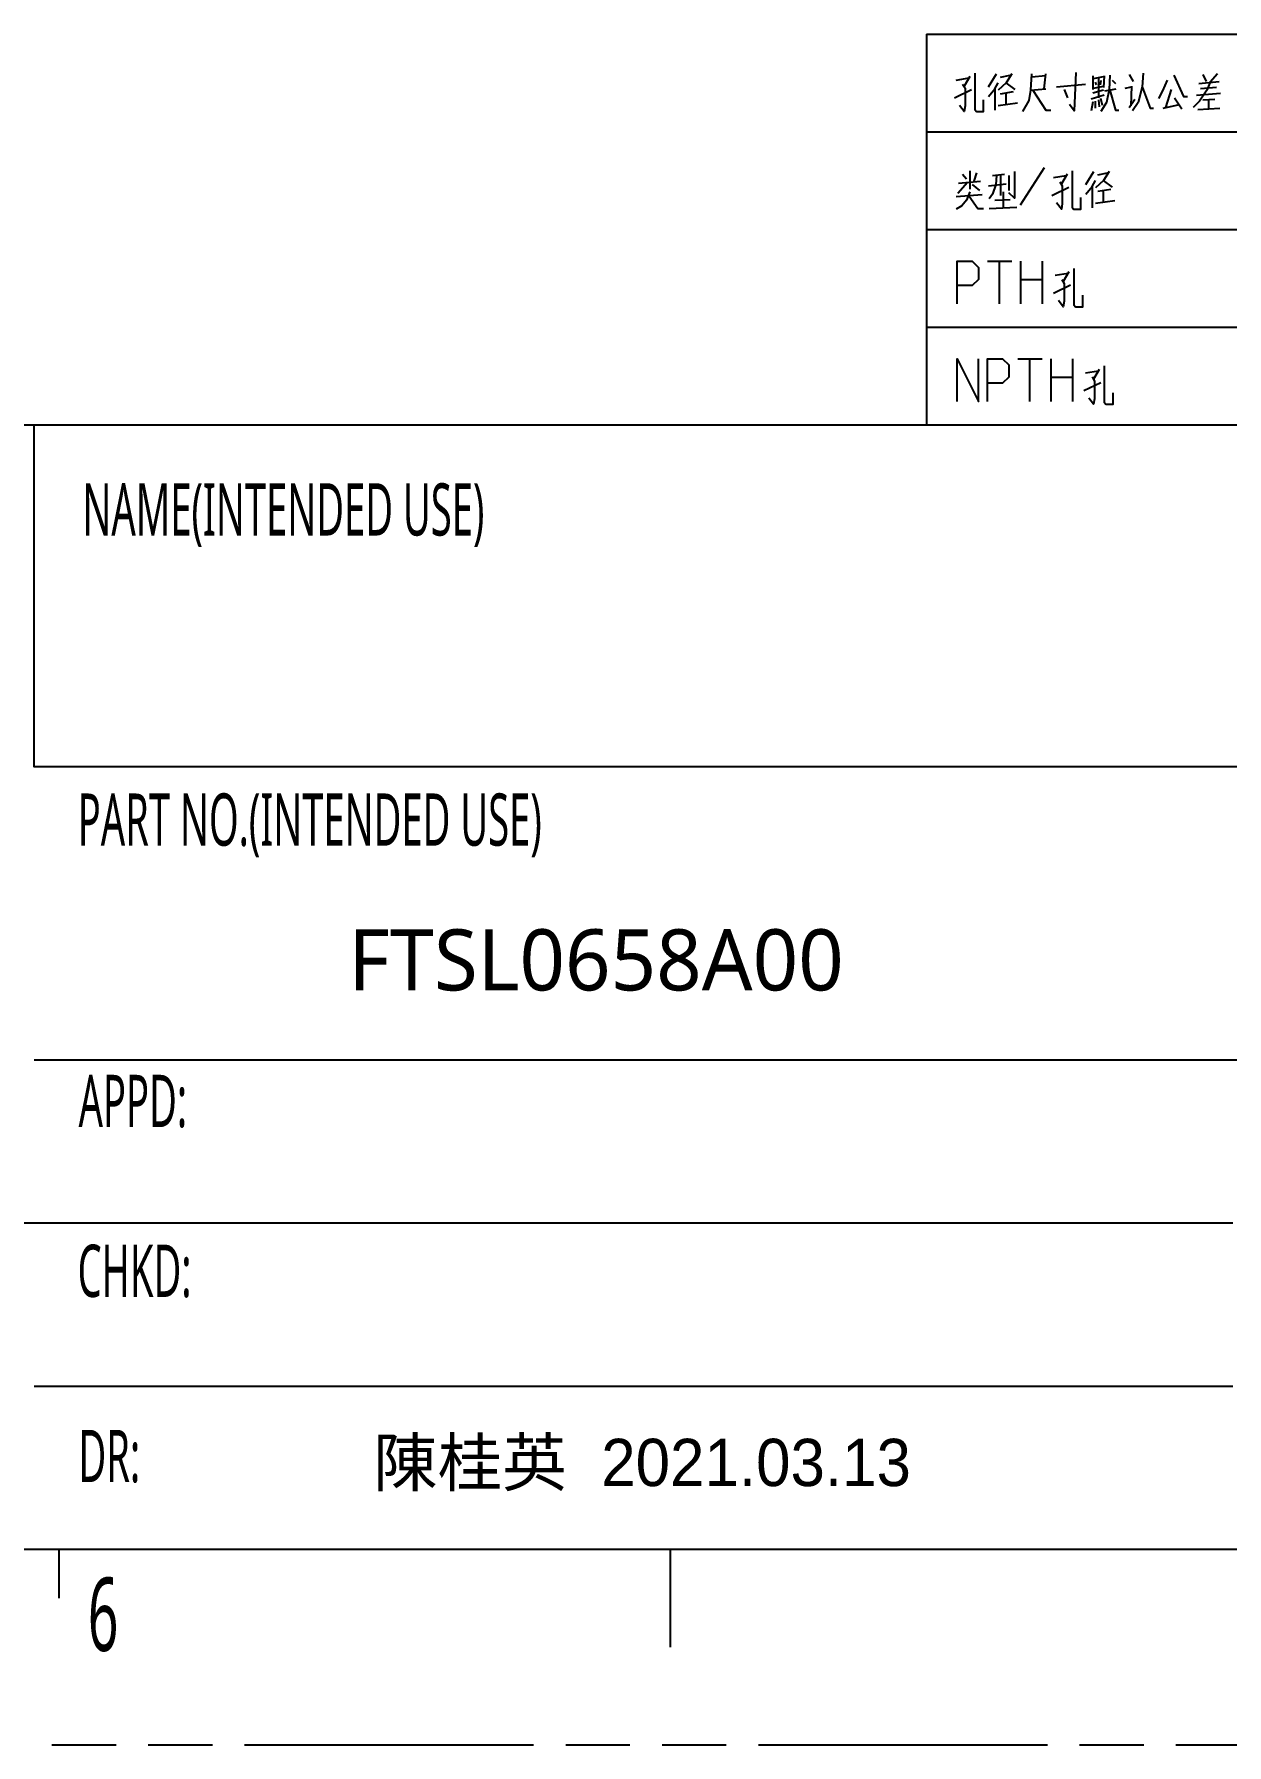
# Model space of a CAD drawing. Header units: millimetres. Extents: x 532 to 834, y 21 to 235.
# Drawn here: x 742.5 to 778.4, y 20.8 to 72.4 of the extents above; entities that cross this region are included whole.
import ezdxf

# ---------------------------------------------------------------- set-up
doc = ezdxf.new("R2010")
doc.units = ezdxf.units.MM
doc.header["$LTSCALE"] = 19.36
doc.linetypes.add('PHANTOM', pattern=[0.8, 0.45, -0.05, 0.1, -0.05, 0.1, -0.05])
doc.layers.get('0').update_dxf_attribs({"linetype": 'CONTINUOUS'})
doc.layers.add('0PAPERF', color=2, linetype='PHANTOM', plot=False)
doc.layers.add('DIM', color=100, linetype='CONTINUOUS', lineweight=15)
doc.styles.get("Standard").update_dxf_attribs({"font": 'simplex.shx', "width": 0.56})

msp = doc.modelspace()

# ---------------------------------------------------------------- linework, layer by layer
at = {"color": 2}
for p, q in [((769.399, 72.408), (825.079, 72.408)), ((769.399, 72.408), (769.399, 60.632)), ((771.264, 70.821), (771.508, 71.213)), ((772.946, 70.759), (772.995, 71.213)), ((770.24, 70.49), (770.752, 70.738)), ((770.289, 71.027), (770.679, 71.089)), ((770.703, 71.13), (770.532, 70.841)), ((771.459, 70.759), (771.556, 70.945)), ((771.629, 71.11), (771.922, 71.172)), ((772.068, 70.738), (771.8, 70.945)), ((772.532, 70.718), (772.995, 70.759)), ((772.995, 71.151), (772.556, 71.11)), ((773.312, 70.821), (774.189, 70.903)), ((773.653, 70.49), (773.556, 70.738)), ((774.409, 71.151), (774.409, 70.738)), ((774.726, 70.718), (774.409, 70.635)), ((774.433, 71.069), (774.726, 71.13)), ((774.433, 70.779), (774.726, 70.841)), ((774.482, 70.965), (774.506, 70.883)), ((774.58, 71.11), (774.58, 70.49)), ((774.653, 71.007), (774.628, 70.883)), ((774.75, 71.151), (774.726, 70.8)), ((774.775, 70.697), (775.116, 70.759)), ((774.994, 71.027), (775.092, 70.924)), ((775.384, 70.779), (775.579, 70.821)), ((775.506, 71.192), (775.628, 70.986)), ((775.579, 70.841), (775.555, 70.243)), ((776.774, 70.738), (776.603, 70.201)), ((777.603, 70.924), (778.212, 70.986)), ((778.139, 70.8), (777.652, 70.759)), ((777.725, 71.192), (777.822, 70.986)), ((772.141, 70.325), (771.556, 70.243)), ((771.629, 70.614), (772.02, 70.676)), ((771.8, 70.284), (771.8, 70.635)), ((774.75, 70.573), (774.36, 70.449)), ((774.409, 70.367), (774.36, 70.098)), ((774.482, 70.387), (774.482, 70.181)), ((774.58, 70.429), (774.604, 70.222)), ((774.701, 70.263), (774.653, 70.47)), ((775.506, 70.201), (775.677, 70.449)), ((776.53, 70.181), (777.018, 70.284)), ((776.871, 70.49), (777.091, 70.16)), ((777.53, 70.573), (778.261, 70.635)), ((777.578, 70.139), (778.237, 70.181)), ((777.725, 70.429), (778.09, 70.449)), ((777.895, 70.429), (777.895, 70.139)), ((769.399, 69.464), (825.079, 69.464)), ((770.484, 68.186), (770.605, 68.042)), ((770.703, 68.29), (770.703, 67.732)), ((770.898, 68.228), (770.825, 67.98)), ((771.386, 68.145), (771.751, 68.186)), ((771.629, 68.166), (771.629, 67.546)), ((771.873, 68.145), (771.873, 67.691)), ((772.946, 68.382), (772.215, 67.254)), ((773.22, 68.083), (773.61, 68.145)), ((773.635, 68.186), (773.464, 67.897)), ((774.196, 67.877), (774.439, 68.269)), ((774.561, 68.166), (774.854, 68.228)), ((770.63, 67.939), (770.337, 67.608)), ((770.362, 67.918), (771.02, 67.98)), ((770.776, 67.877), (770.996, 67.691)), ((771.264, 67.835), (771.8, 67.897)), ((771.703, 67.65), (771.703, 67.195)), ((773.172, 67.546), (773.684, 67.794)), ((774.391, 67.815), (774.488, 68.001)), ((774.561, 67.67), (774.951, 67.732)), ((775, 67.794), (774.732, 68.001)), ((774.732, 67.34), (774.732, 67.691)), ((771.069, 67.567), (770.289, 67.505)), ((770.459, 67.237), (770.289, 67.134)), ((771.288, 67.154), (772.117, 67.195)), ((771.459, 67.402), (771.922, 67.423)), ((775.073, 67.381), (774.488, 67.299)), ((769.399, 66.52), (825.079, 66.52)), ((771.233, 65.56), (771.965, 65.56)), ((771.599, 64.28), (771.599, 65.56)), ((772.239, 64.28), (772.239, 65.56)), ((772.879, 65.56), (772.879, 64.28)), ((772.239, 65.011), (772.879, 65.011)), ((773.275, 65.139), (773.665, 65.201)), ((773.69, 65.242), (773.519, 64.953)), ((773.226, 64.602), (773.738, 64.85)), ((769.399, 63.576), (825.079, 63.576)), ((772.148, 62.616), (772.879, 62.616)), ((772.513, 61.336), (772.513, 62.616)), ((773.153, 61.336), (773.153, 62.616)), ((773.793, 62.616), (773.793, 61.336)), ((773.153, 62.067), (773.793, 62.067)), ((774.189, 62.195), (774.58, 62.257)), ((774.604, 62.298), (774.433, 62.009)), ((774.141, 61.658), (774.653, 61.906)), ((769.399, 60.632), (825.079, 60.632))]:
    msp.add_line(p, q, dxfattribs=at)
at = {"color": 0}
for p, q in [((688.682, 60.632), (825.079, 60.632)), ((825.079, 50.31), (742.503, 50.31)), ((825.079, 50.31), (742.503, 50.31)), ((825.079, 41.463), (742.503, 41.463)), ((778.63, 36.548), (724.071, 36.548)), ((742.503, 31.632), (778.63, 31.632))]:
    msp.add_line(p, q, dxfattribs=at)
for p, q in [((540.489, 26.717), (825.079, 26.717)), ((743.241, 26.717), (743.241, 25.243)), ((761.673, 26.717), (761.673, 23.768))]:
    msp.add_line(p, q)
at = {"color": 2}
for points in [[(770.849, 71.234), (770.849, 70.139), (770.898, 70.078), (771.117, 70.078), (771.117, 70.429)], [(771.971, 71.213), (771.8, 70.945), (771.556, 70.718)], [(772.556, 71.213), (772.532, 70.718), (772.483, 70.408), (772.288, 70.078)], [(773.897, 71.254), (773.848, 70.098), (773.702, 70.284)], [(775.921, 71.234), (775.896, 70.821), (776.14, 70.181), (776.237, 70.181)], [(778.164, 71.213), (777.944, 70.965), (777.847, 70.718), (777.627, 70.387), (777.432, 70.201)], [(770.484, 70.903), (770.557, 70.779), (770.557, 70.243), (770.532, 70.078), (770.386, 70.263)], [(771.264, 70.532), (771.459, 70.759), (771.459, 70.119)], [(772.605, 70.718), (772.995, 70.119), (773.141, 70.119)], [(774.921, 71.172), (774.897, 70.738), (774.823, 70.346), (774.653, 70.078)], [(774.921, 70.718), (775.092, 70.119), (775.189, 70.119)], [(775.896, 70.821), (775.774, 70.346), (775.604, 70.098)], [(776.652, 71.027), (776.506, 70.697), (776.384, 70.47)], [(776.847, 71.172), (777.14, 70.532), (777.261, 70.532)], [(771.508, 68.145), (771.483, 67.877), (771.386, 67.588), (771.288, 67.443)], [(772.044, 68.269), (772.044, 67.464), (771.873, 67.629)], [(773.781, 68.29), (773.781, 67.195), (773.83, 67.134), (774.049, 67.134), (774.049, 67.485)], [(774.903, 68.269), (774.732, 68.001), (774.488, 67.774)], [(770.703, 67.65), (770.605, 67.402), (770.459, 67.237)], [(773.415, 67.959), (773.489, 67.835), (773.489, 67.299), (773.464, 67.134), (773.318, 67.319)], [(774.196, 67.588), (774.391, 67.815), (774.391, 67.175)], [(770.679, 67.526), (770.947, 67.154), (771.117, 67.154)], [(770.319, 64.28), (770.319, 65.56), (770.776, 65.56), (770.959, 65.377), (770.959, 65.011), (770.776, 64.829), (770.319, 64.829)], [(773.47, 65.015), (773.543, 64.891), (773.543, 64.355), (773.519, 64.19), (773.373, 64.375)], [(773.836, 65.346), (773.836, 64.251), (773.885, 64.19), (774.104, 64.19), (774.104, 64.541)], [(770.319, 61.336), (770.319, 62.616), (770.959, 61.336), (770.959, 62.616)], [(771.233, 61.336), (771.233, 62.616), (771.69, 62.616), (771.873, 62.433), (771.873, 62.067), (771.69, 61.885), (771.233, 61.885)], [(774.385, 62.071), (774.458, 61.947), (774.458, 61.411), (774.433, 61.246), (774.287, 61.431)], [(774.75, 62.402), (774.75, 61.307), (774.799, 61.246), (775.018, 61.246), (775.018, 61.597)]]:
    msp.add_lwpolyline(points, dxfattribs=at)
at = {"color": 0}
msp.add_lwpolyline([(742.503, 60.632), (825.079, 60.632), (825.079, 50.31), (742.503, 50.31)], close=True, dxfattribs=at)
at = {"layer": '0PAPERF'}
msp.add_line((532.009, 20.819), (834.371, 20.819), dxfattribs=at)

# ---------------------------------------------------------------- texts
at = {"color": 0, "char_height": 1.57502, "attachment_point": 1}
for s, insert, width in [('{\\fMicrosoft JhengHei|b0|i0|c136|p0;NAME(INTENDED USE)}', (743.956, 58.863), 31.14897), ('{\\fMicrosoft JhengHei|b0|i0|c136|p0;PART NO.(INTENDED USE)}', (743.814, 49.509), 31.92109), ('{\\fMicrosoft JhengHei|b0|i0|c136|p0;APPD:}', (743.84, 41.024), 7.32606), ('{\\fMicrosoft JhengHei|b0|i0|c136|p0;CHKD:}', (743.809, 35.901), 7.32606), ('{\\fMicrosoft JhengHei|b0|i0|c136|p0;DR:}', (743.836, 30.315), 7.32606)]:
    msp.add_mtext(s, dxfattribs=dict(at, insert=insert, width=width))
at = {"linetype": 'Continuous', "attachment_point": 1}
for s, insert, char_height, width in [('{\\fMicrosoft JhengHei|b0|i0|c136|p18;\\W1;FTSL0658A00}', (751.972, 45.412), 1.8432, 26.11697), ('{\\fPMingLiU|b0|i0|c136|p18;\\W1;陳桂英  2021.03.13}', (752.72, 30.047), 1.4259, 24.72806)]:
    msp.add_mtext(s, dxfattribs=dict(at, insert=insert, char_height=char_height, width=width))
at = {"layer": 'DIM', "insert": (744.119, 25.86), "char_height": 2.21184, "width": 1.34663, "attachment_point": 1}
msp.add_mtext('{\\fMicrosoft JhengHei|b0|i0|c136|p0;\\C0;6}', dxfattribs=at)

doc.saveas('drawing.dxf')
